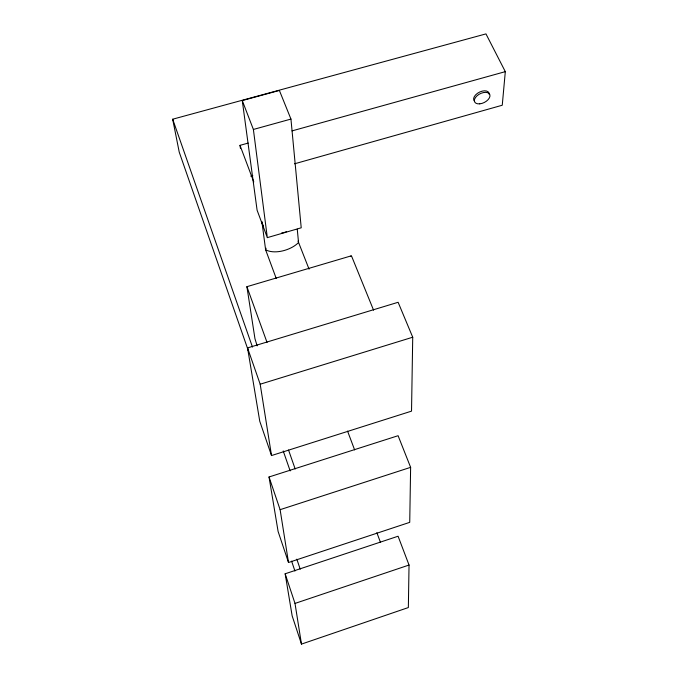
<?xml version="1.0" encoding="UTF-8"?>
<svg xmlns="http://www.w3.org/2000/svg" width="678" height="678" viewBox="0 0 678 678"><rect width="100%" height="100%" fill="white"/><g stroke="black" fill="none" stroke-linecap="round" stroke-linejoin="round"><path stroke-width="1.02" d="M409.037 565.045L408.351 607.556L301.473 644.1L292.159 615.878L285.15 573.783L398.079 536.23L409.037 565.045L295.006 603.42L301.473 644.1M410.622 467.345L409.732 522.348L288.506 562.503L278.107 531.493L269.03 476.981L398.096 435.708L410.622 467.345L280.116 509.678L288.506 562.503M412.724 337.22L411.529 411.139L271.514 455.557L259.759 421.25L247.546 347.916L398.122 302.286L412.724 337.22L260.183 384.214L271.514 455.557M248.436 350.992L179.229 152.118L172.687 119.209L485.965 33.9L505.313 71.648L502.254 105.234L294.54 163.805M351.085 255.894L246.902 286.684L254.962 338.703L257.148 345.856M266.09 248.216L265.623 249.809L276.243 278.48M267.327 237.631L301.218 227.8L290.947 119.074L279.387 90.454L242.266 100.564L257.098 210.222L267.327 237.631L253.386 129.456L242.266 100.564M250.758 176.144L252.792 175.577M253.386 129.456L290.947 119.074M240.444 148.397L240.004 145.346L248.165 143.083M292.049 130.888L505.313 71.648M246.902 286.684L267.047 342.458M298.049 241.122L309.066 269.166M373.57 310.168L351.874 256.852A4.271 0.661 73.5 0 0 350.958 256.343M240.004 145.346L253.775 181.933M347.56 431.123L354.628 449.912M376.849 532.662L380.511 542.476M172.687 119.209L252.479 347.077M288.531 450.014L295.184 468.998M247.546 347.916L260.183 384.214M283.209 450.929L290.167 470.922M296.828 559.164L300.227 569.181M269.03 476.981L280.116 509.678M291.608 561.147L294.938 571.045M285.15 573.783L295.006 603.42M297.252 229.147L298.54 242.512C291.354 250.038 274.954 254.775 265.623 249.809L261.911 221.723A17.255 14.111 -6.1 0 0 263.479 225.91M286.616 231.605A17.255 14.111 -6.1 0 1 281.438 233.105M474.481 101.166A8.416 4.856 -27 0 1 479.77 91.988A8.416 4.856 -27 0 1 489.219 94.42M479.744 103.844A8.424 4.848 -27 0 0 489.83 94.64A8.424 4.848 -27 0 0 476.965 95.861A8.424 4.848 -27 0 0 479.744 103.844"/></g></svg>
